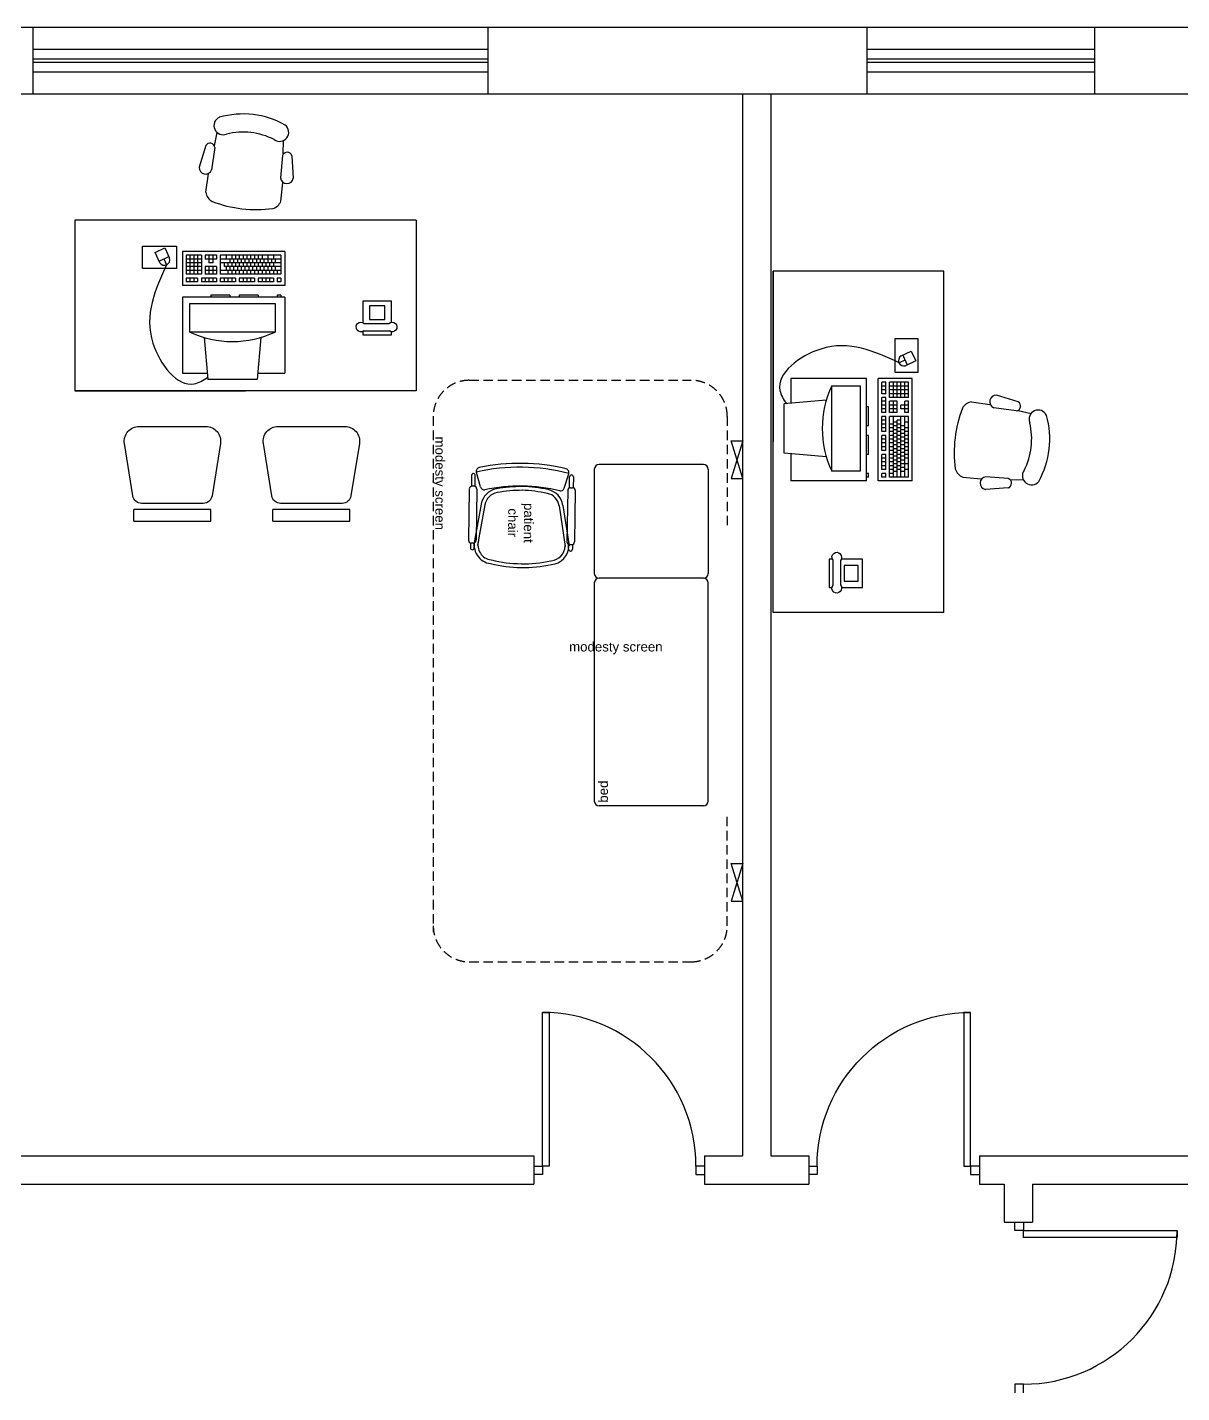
# Model space of a CAD drawing. Extents: x -211487 to 129179, y -113885 to 115281.
# Drawn here: x -14112 to -8025, y -90714 to -83515 of the extents above; entities that cross this region are included whole.
import ezdxf

# ---------------------------------------------------------------- set-up
doc = ezdxf.new("R2010")
doc.units = 0
doc.linetypes.add('HIDDEN', pattern=[0.375, 0.25, -0.125])
doc.layers.get('0').update_dxf_attribs({"linetype": 'CONTINUOUS'})
for name, color, linetype in [('00 Furniture and Equp', 7, 'CONTINUOUS'), ('00 Furniture Txt', 7, 'CONTINUOUS'), ('02 BedScreensOFF', 7, 'CONTINUOUS'), ('BLD-PART', 7, 'CONTINUOUS'), ('BLD-STRUCT', 7, 'CONTINUOUS'), ('DOOR', 7, 'CONTINUOUS')]:
    doc.layers.add(name, color=color, linetype=linetype)
doc.styles.add('Notes_1-50', font='stylu.ttf', dxfattribs={"height": 90})

# ---------------------------------------------------------------- blocks, each defined once
blk = doc.blocks.new('DOORX')
for p, q in [((0.05, 0), (0.05, 0.9)), ((0.05, 0.9), (0.09, 0.9)), ((0.09, 0.9), (0.09, 0)), ((0, 0), (0.05, 0)), ((0.09, 0), (0.05, 0)), ((0.05, 0), (0.05, -0.05)), ((0.05, -0.05), (0, -0.05)), ((0.95, 0), (0.95, -0.05)), ((1, 0), (0.95, 0)), ((0.95, -0.05), (1, -0.05))]:
    blk.add_line(p, q)
blk.add_arc((0.05, 0), 0.9, 0, 90)
blk = doc.blocks.new('STANDARD')
blk.add_blockref('DOORX', (0.5366, 0.2561))
blk = doc.blocks.new('A$C0AF847DA')
at = {"linetype": 'Continuous'}
for p, q in [((575, 1800), (25, 1800)), ((0, 1775), (0, 1225)), ((600, 1775), (600, 1225)), ((0, 1175), (0, 25)), ((575, 1200), (25, 1200)), ((600, 25), (600, 1175)), ((575, 0), (25, 0))]:
    blk.add_line(p, q, dxfattribs=at)
for centre, start, end in [((25, 1775), 90, 180), ((575, 1775), 0, 90), ((25, 1225), 180, 270), ((575, 1225), 270, 0), ((25, 1175), 90, 180), ((575, 1175), 0, 90), ((25, 25), 180, 270), ((575, 25), 270, 0)]:
    blk.add_arc(centre, 25, start, end, dxfattribs=at)
blk = doc.blocks.new('COMPUTER')
for p, q in [((180.452, 126.2616), (180.452, 126.6616)), ((180.5953, 126.6616), (180.452, 126.6616)), ((180.5788, 126.4742), (180.5983, 126.6957)), ((180.5983, 126.6957), (180.8583, 126.6957)), ((180.8778, 126.4742), (180.8583, 126.6957)), ((180.992, 126.6616), (180.8613, 126.6616)), ((180.992, 126.2616), (180.992, 126.6616)), ((180.5033, 126.2957), (180.5033, 126.4457)), ((180.5033, 126.4457), (180.9533, 126.4457)), ((180.9533, 126.4457), (180.9533, 126.2957)), ((180.9533, 126.2957), (180.5033, 126.2957)), ((180.452, 126.2616), (180.992, 126.2616)), ((180.472, 126.2516), (180.472, 126.2616)), ((180.472, 126.2516), (180.492, 126.2516)), ((180.492, 126.2516), (180.492, 126.2616)), ((180.592, 126.2516), (180.592, 126.2616)), ((180.592, 126.2516), (180.692, 126.2516)), ((180.692, 126.2516), (180.692, 126.2616)), ((180.742, 126.2516), (180.742, 126.2616)), ((180.742, 126.2516), (180.842, 126.2516)), ((180.842, 126.2516), (180.842, 126.2616)), ((180.452, 126.0206), (180.452, 126.2006)), ((180.452, 126.2006), (180.992, 126.2006)), ((180.472, 126.1606), (180.472, 126.1806)), ((180.472, 126.1806), (180.492, 126.1806)), ((180.472, 126.1606), (180.492, 126.1606)), ((180.472, 126.1206), (180.472, 126.1406)), ((180.472, 126.1406), (180.792, 126.1406)), ((180.492, 126.1606), (180.492, 126.1806)), ((180.492, 126.1206), (180.492, 126.1406)), ((180.512, 126.1806), (180.592, 126.1806)), ((180.512, 126.1606), (180.512, 126.1806)), ((180.512, 126.1606), (180.592, 126.1606)), ((180.512, 126.1206), (180.512, 126.1406)), ((180.532, 126.1606), (180.532, 126.1806)), ((180.532, 126.1206), (180.532, 126.1406)), ((180.552, 126.1606), (180.552, 126.1806)), ((180.552, 126.1206), (180.552, 126.1406)), ((180.572, 126.1606), (180.572, 126.1806)), ((180.572, 126.1206), (180.572, 126.1406)), ((180.592, 126.1606), (180.592, 126.1806)), ((180.592, 126.1206), (180.592, 126.1406)), ((180.612, 126.1806), (180.692, 126.1806)), ((180.612, 126.1606), (180.612, 126.1806)), ((180.612, 126.1606), (180.692, 126.1606)), ((180.612, 126.1206), (180.612, 126.1406)), ((180.632, 126.1606), (180.632, 126.1806)), ((180.632, 126.1206), (180.632, 126.1406)), ((180.652, 126.1606), (180.652, 126.1806)), ((180.652, 126.1206), (180.652, 126.1406)), ((180.672, 126.1606), (180.672, 126.1806)), ((180.672, 126.1206), (180.672, 126.1406)), ((180.692, 126.1606), (180.692, 126.1806)), ((180.692, 126.1206), (180.692, 126.1406)), ((180.712, 126.1806), (180.792, 126.1806)), ((180.712, 126.1606), (180.712, 126.1806)), ((180.712, 126.1606), (180.792, 126.1606)), ((180.712, 126.1206), (180.712, 126.1406)), ((180.732, 126.1606), (180.732, 126.1806)), ((180.732, 126.1206), (180.732, 126.1406)), ((180.752, 126.1606), (180.752, 126.1806)), ((180.752, 126.1206), (180.752, 126.1406)), ((180.772, 126.1606), (180.772, 126.1806)), ((180.792, 126.1606), (180.792, 126.1806)), ((180.792, 126.1206), (180.792, 126.1406)), ((180.812, 126.1806), (180.892, 126.1806)), ((180.812, 126.1606), (180.812, 126.1806)), ((180.812, 126.1606), (180.892, 126.1606)), ((180.812, 126.1406), (180.872, 126.1406)), ((180.812, 126.1206), (180.812, 126.1406)), ((180.832, 126.1606), (180.832, 126.1806)), ((180.832, 126.1206), (180.832, 126.1406)), ((180.852, 126.1606), (180.852, 126.1806)), ((180.852, 126.1206), (180.852, 126.1406)), ((180.872, 126.1606), (180.872, 126.1806)), ((180.872, 126.1206), (180.872, 126.1406)), ((180.892, 126.1606), (180.892, 126.1806)), ((180.892, 126.1406), (180.972, 126.1406)), ((180.892, 126.0406), (180.892, 126.1406)), ((180.912, 126.1806), (180.972, 126.1806)), ((180.912, 126.1606), (180.912, 126.1806)), ((180.912, 126.1606), (180.972, 126.1606)), ((180.912, 126.0406), (180.912, 126.1406)), ((180.932, 126.1606), (180.932, 126.1806)), ((180.932, 126.0406), (180.932, 126.1406)), ((180.952, 126.1606), (180.952, 126.1806)), ((180.952, 126.0406), (180.952, 126.1406)), ((180.972, 126.1606), (180.972, 126.1806)), ((180.972, 126.0406), (180.972, 126.1406)), ((180.992, 126.0206), (180.992, 126.2006)), ((180.472, 126.0406), (180.472, 126.1206)), ((180.472, 126.1206), (180.792, 126.1206)), ((180.472, 126.1006), (180.772, 126.1006)), ((180.472, 126.0806), (180.792, 126.0806)), ((180.472, 126.0606), (180.792, 126.0606)), ((180.502, 126.1006), (180.502, 126.1206)), ((180.502, 126.0606), (180.502, 126.0806)), ((180.512, 126.0806), (180.512, 126.1006)), ((180.512, 126.0406), (180.512, 126.0606)), ((180.522, 126.1006), (180.522, 126.1206)), ((180.522, 126.0606), (180.522, 126.0806)), ((180.532, 126.0806), (180.532, 126.1006)), ((180.542, 126.1006), (180.542, 126.1206)), ((180.542, 126.0606), (180.542, 126.0806)), ((180.542, 126.0406), (180.542, 126.0606)), ((180.552, 126.0806), (180.552, 126.1006)), ((180.562, 126.1006), (180.562, 126.1206)), ((180.562, 126.0606), (180.562, 126.0806)), ((180.572, 126.0806), (180.572, 126.1006)), ((180.572, 126.0406), (180.572, 126.0606)), ((180.582, 126.1006), (180.582, 126.1206)), ((180.582, 126.0606), (180.582, 126.0806)), ((180.592, 126.0806), (180.592, 126.1006)), ((180.592, 126.0406), (180.592, 126.0606)), ((180.602, 126.1006), (180.602, 126.1206)), ((180.602, 126.0606), (180.602, 126.0806)), ((180.612, 126.0806), (180.612, 126.1006)), ((180.612, 126.0406), (180.612, 126.0606)), ((180.622, 126.1006), (180.622, 126.1206)), ((180.622, 126.0606), (180.622, 126.0806)), ((180.632, 126.0806), (180.632, 126.1006)), ((180.632, 126.0406), (180.632, 126.0606)), ((180.642, 126.1006), (180.642, 126.1206)), ((180.642, 126.0606), (180.642, 126.0806)), ((180.652, 126.0806), (180.652, 126.1006)), ((180.652, 126.0406), (180.652, 126.0606)), ((180.662, 126.1006), (180.662, 126.1206)), ((180.662, 126.0606), (180.662, 126.0806)), ((180.672, 126.0806), (180.672, 126.1006)), ((180.672, 126.0406), (180.672, 126.0606)), ((180.682, 126.1006), (180.682, 126.1206)), ((180.682, 126.0606), (180.682, 126.0806)), ((180.692, 126.0806), (180.692, 126.1006)), ((180.692, 126.0406), (180.692, 126.0606)), ((180.702, 126.1006), (180.702, 126.1206)), ((180.702, 126.0606), (180.702, 126.0806)), ((180.712, 126.0806), (180.712, 126.1006)), ((180.712, 126.0406), (180.712, 126.0606)), ((180.722, 126.1006), (180.722, 126.1206)), ((180.722, 126.0606), (180.722, 126.0806)), ((180.732, 126.0806), (180.732, 126.1006)), ((180.732, 126.0406), (180.732, 126.0606)), ((180.742, 126.1006), (180.742, 126.1206)), ((180.742, 126.0606), (180.742, 126.0806)), ((180.752, 126.0806), (180.752, 126.1006)), ((180.762, 126.1006), (180.762, 126.1206)), ((180.762, 126.0406), (180.762, 126.0606)), ((180.772, 126.0806), (180.772, 126.1006)), ((180.792, 126.0606), (180.792, 126.1206)), ((180.792, 126.0406), (180.792, 126.0606)), ((180.812, 126.1006), (180.812, 126.1206)), ((180.812, 126.1206), (180.872, 126.1206)), ((180.812, 126.1006), (180.872, 126.1006)), ((180.812, 126.0606), (180.872, 126.0606)), ((180.812, 126.0406), (180.812, 126.0606)), ((180.832, 126.1006), (180.832, 126.1206)), ((180.832, 126.0806), (180.852, 126.0806)), ((180.832, 126.0406), (180.832, 126.0806)), ((180.852, 126.1006), (180.852, 126.1206)), ((180.852, 126.0406), (180.852, 126.0806)), ((180.872, 126.1006), (180.872, 126.1206)), ((180.872, 126.0406), (180.872, 126.0606)), ((180.892, 126.1206), (180.972, 126.1206)), ((180.892, 126.1006), (180.972, 126.1006)), ((180.892, 126.0806), (180.972, 126.0806)), ((180.892, 126.0606), (180.972, 126.0606)), ((181.1151, 126.0713), (181.0638, 126.0473)), ((181.0894, 126.0593), (181.075, 126.0902)), ((181.1109, 126.0801), (181.1362, 126.026)), ((180.452, 126.0206), (180.992, 126.0206)), ((180.472, 126.0406), (180.792, 126.0406)), ((180.812, 126.0406), (180.872, 126.0406)), ((180.892, 126.0406), (180.972, 126.0406)), ((181.085, 126.002), (181.0597, 126.0562)), ((181.1362, 126.026), (181.085, 126.002))]:
    blk.add_line(p, q)
blk.add_lwpolyline([(181.0231, 126.1103), (181.2022, 126.1103), (181.2022, 125.9922), (181.0231, 125.9922)], close=True)
for centre, radius, start, end in [((180.7283, 125.9644), 0.5312, 64.94238, 115.05762), ((181.0868, 126.065), 0.0285, 32.10795, 198.0088)]:
    blk.add_arc(centre, radius, start, end)
blk.add_open_spline([(181.075, 126.0902), (181.1352, 126.2208), (181.2393, 126.4468), (180.9963, 126.7684), (180.8825, 126.6998), (180.8593, 126.6843)], degree=3, knots=[0, 0, 0, 0, 0.4194754, 0.7261337, 0.8047403, 0.8047403, 0.8047403, 0.8047403])
blk = doc.blocks.new('SWIVEL-CHAIR')
for p, q in [((-0.3082, 0.2287), (-0.1909, 0.2501)), ((-0.3134, 0.1828), (-0.3833, 0.1761)), ((-0.3039, 0.1796), (-0.1847, 0.1831)), ((-0.064, 0.1995), (-0.1614, 0.1972)), ((-0.3134, -0.1828), (-0.3833, -0.1761)), ((-0.3039, -0.1796), (-0.1847, -0.1831)), ((-0.064, -0.1995), (-0.1614, -0.1972)), ((-0.3082, -0.2287), (-0.1909, -0.2501))]:
    blk.add_line(p, q)
for centre, radius, start, end in [((-0.2985, 0.2048), 0.0258, 112.22348, 257.71731), ((-0.193, 0.2161), 0.0341, 284.00681, 86.48678), ((-0.047, 0), 0.453, 157.26107, 202.73893), ((-0.4237, 0.1502), 0.048, 330.31748, 148.73497), ((-0.0803, 0.1365), 0.0651, 22.4327, 75.4917), ((-0.6558, 0), 0.6558, 345.75795, 14.24205), ((-0.0401, 0), 0.3645, 159.71341, 200.28659), ((-0.4237, -0.1502), 0.048, 211.26503, 29.68252), ((-0.2985, -0.2048), 0.0258, 102.28269, 247.77652), ((-0.193, -0.2161), 0.0341, 273.51322, 75.99319), ((-0.0803, -0.1365), 0.0651, 284.5083, 337.5673)]:
    blk.add_arc(centre, radius, start, end)
blk = doc.blocks.new('PHONE2')
for p, q in [((731.4647, 499.332), (731.6146, 499.332)), ((731.4647, 499.3142), (731.4647, 499.332)), ((731.4647, 499.1547), (731.4647, 499.2676)), ((731.4687, 499.312), (731.6036, 499.312)), ((731.4713, 499.272), (731.601, 499.272)), ((731.6146, 499.332), (731.6146, 499.3157)), ((731.6146, 499.2661), (731.6146, 499.1547)), ((731.6146, 499.1547), (731.4647, 499.1547))]:
    blk.add_line(p, q)
blk.add_lwpolyline([(731.4985, 499.2521), (731.5806, 499.2521), (731.5806, 499.179), (731.4985, 499.179)], close=True)
for centre, start, end in [((731.4541, 499.2909), 55.29695, 312.206), ((731.6182, 499.2909), 227.794, 124.70305)]:
    blk.add_arc(centre, 0.0256, start, end)
blk = doc.blocks.new('SECRETRY')
for p, q in [((-0.0905, 0.253), (-0.3668, 0.2087)), ((-0.5, 0.2031), (-0.4375, 0.2031)), ((-0.5, -0.2031), (-0.5, 0.2031)), ((-0.4375, 0.2031), (-0.4375, -0.2031)), ((-0.4062, 0.1624), (-0.4062, -0.1624)), ((0, -0.1759), (0, 0.1759)), ((-0.5, -0.2031), (-0.4375, -0.2031)), ((-0.3668, -0.2087), (-0.0905, -0.253))]:
    blk.add_line(p, q)
for centre, radius, start, end in [((-0.0781, 0.1759), 0.0781, 0, 99.11023), ((-0.3594, 0.1624), 0.0469, 99.11023, 180), ((-0.3594, -0.1624), 0.0469, 180, 260.88977), ((-0.0781, -0.1759), 0.0781, 260.88977, 0)]:
    blk.add_arc(centre, radius, start, end)

msp = doc.modelspace()

# ---------------------------------------------------------------- linework, layer by layer
for p, q in [((-13861.2, -84530.8), (-13861.2, -85430.8)), ((-12061.2, -84530.8), (-13861.2, -84530.8)), ((-12061.2, -84530.8), (-12061.2, -85430.8)), ((-13861.2, -85430.8), (-12961.2, -85430.8)), ((-12061.2, -85430.8), (-13861.2, -85430.8)), ((-12061.2, -85430.8), (-13861.2, -85430.8)), ((-12061.2, -85430.8), (-12961.2, -85430.8))]:
    msp.add_line(p, q)
at = {"layer": '00 Furniture and Equp'}
for p, q in [((-11769.7, -85877.3), (-11770.6, -85934.8)), ((-11759.6, -85867.5), (-11759.6, -85867.5)), ((-11750.6, -85935.8), (-11749.8, -85877.6)), ((-11722.8, -85938.5), (-11744.4, -85861.3)), ((-11281, -85944.8), (-11257.1, -85868.3)), ((-11253.2, -85943.3), (-11252.4, -85885.1)), ((-11242.2, -85875.2), (-11242.2, -85875.2)), ((-11232.4, -85885.4), (-11233.2, -85942.9)), ((-11781.8, -85949.1), (-11785.9, -86219.1)), ((-11756.6, -85934.5), (-11766.6, -85934.3)), ((-11741.8, -85949.7), (-11745.9, -86219.7)), ((-11262.5, -85956.9), (-11266.5, -86226.9)), ((-11247.3, -85942.2), (-11237.3, -85942.3)), ((-11222.5, -85957.5), (-11226.5, -86227.5)), ((-11718.9, -86028.9), (-11757.4, -86242)), ((-11699.2, -86032.5), (-11737.7, -86245.5)), ((-11307.6, -86038.4), (-11275.5, -86252.5)), ((-11287.8, -86035.4), (-11255.8, -86249.5)), ((-11775.1, -86233.7), (-11775.5, -86258.8)), ((-11761.1, -86234.5), (-11771.1, -86234.3)), ((-11755.5, -86259.1), (-11755.1, -86233.3)), ((-11258.1, -86266.6), (-11257.7, -86240.8)), ((-11251.8, -86242.1), (-11241.8, -86242.3)), ((-11237.7, -86241.8), (-11238.1, -86266.9)), ((-11765.7, -86269), (-11765.7, -86269)), ((-11248.3, -86276.8), (-11248.3, -86276.8))]:
    msp.add_line(p, q, dxfattribs=at)
for centre, radius, start, end in [((-11514.8, -86852.2), 1038.3, 76.44394, 101.92128), ((-11759.8, -85877.4), 10, 89.13659, 179.13659), ((-11759.8, -85877.4), 10, 359.13659, 89.13659), ((-11725.2, -85855.9), 20, 101.92128, 195.65981), ((-11514.8, -86852.2), 1018.3, 75.3186, 103.04662), ((-11276.2, -85862.3), 20, 342.61337, 76.44394), ((-11242.4, -85885.2), 10, 89.13659, 179.13659), ((-11242.4, -85885.2), 10, 359.13659, 89.13659), ((-11766.8, -85949.3), 15, 89.13659, 179.13659), ((-11756.8, -85949.5), 15, 359.13659, 89.13659), ((-11703.5, -85933.1), 20, 195.65981, 281.60202), ((-11620.5, -86046.7), 100, 100.30573, 169.76707), ((-11514.8, -86852.2), 918.3, 76.77109, 101.60202), ((-11502.1, -86697.6), 761.5, 89.98122, 100.30573), ((-11502.1, -86697.6), 741.5, 89.98122, 100.30573), ((-11524.6, -86697.2), 741.5, 77.96745, 88.29196), ((-11524.6, -86697.2), 761.5, 77.96745, 88.29196), ((-11386.7, -86050.2), 100, 8.50611, 77.96745), ((-11300.1, -85938.8), 20, 256.77109, 342.61337), ((-11247.5, -85957.2), 15, 89.13659, 179.13659), ((-11237.5, -85957.3), 15, 359.13659, 89.13659), ((-11620.5, -86046.7), 80, 100.30573, 169.76707), ((-11386.7, -86050.2), 80, 8.50611, 77.96745), ((-11770.9, -86219.3), 15, 179.13659, 269.13659), ((-11760.9, -86219.5), 15, 269.13659, 359.13659), ((-11656.5, -86243.4), 100, 163.8741, 262.67402), ((-11656.5, -86243.4), 80, 163.8741, 262.67402), ((-11251.5, -86227.1), 15, 179.13659, 269.13659), ((-11241.5, -86227.3), 15, 269.13659, 359.13659), ((-11765.5, -86259), 10, 179.13659, 269.13659), ((-11765.5, -86259), 10, 269.13659, 359.13659), ((-11356.6, -86247.9), 80, 274.95433, 359.13659), ((-11356.6, -86247.9), 100, 274.95433, 359.13659), ((-11248.1, -86266.8), 10, 179.13659, 269.13659), ((-11248.1, -86266.8), 10, 269.13659, 359.13659), ((-11497.8, -85645.1), 718.3, 256.18773, 282.04252), ((-11497.8, -85645.1), 698.3, 256.18773, 282.04252)]:
    msp.add_arc(centre, radius, start, end, dxfattribs=at)
at = {"layer": '02 BedScreensOFF', "ltscale": 10}
for p, q in [((-10179.6, -84799.9), (-10179.6, -85699.9)), ((-10179.6, -86599.9), (-10179.6, -84799.9)), ((-9279.6, -84799.9), (-10179.6, -84799.9)), ((-10179.6, -86599.9), (-10179.6, -84799.9)), ((-9279.6, -86599.9), (-9279.6, -84799.9)), ((-10179.6, -86599.9), (-10179.6, -85699.9)), ((-9279.6, -86599.9), (-10179.6, -86599.9))]:
    msp.add_line(p, q, dxfattribs=at)
at = {"layer": '02 BedScreensOFF', "color": 157, "linetype": 'HIDDEN', "ltscale": 200}
for p, q in [((-11781.8, -85375.9), (-10611.2, -85376)), ((-11971.8, -85565.9), (-11971.8, -88285)), ((-10421.2, -85566), (-10421.2, -86140.3)), ((-10421.2, -88251.9), (-10421.2, -87677.6)), ((-11781.8, -88442.1), (-10611.2, -88441.9))]:
    msp.add_line(p, q, dxfattribs=at)
at = {"layer": '02 BedScreensOFF', "color": 157}
for p, q in [((-10400.2, -85695.3), (-10339.8, -85695.3)), ((-10339.8, -85894.1), (-10400.2, -85695.3)), ((-10339.8, -85695.3), (-10400.2, -85894.1)), ((-10400.2, -85894.1), (-10339.8, -85894.1)), ((-10400.2, -87923.8), (-10339.8, -87923.8)), ((-10339.8, -87923.8), (-10400.2, -88122.6)), ((-10339.8, -88122.6), (-10400.2, -87923.8)), ((-10400.2, -88122.6), (-10339.8, -88122.6))]:
    msp.add_line(p, q, dxfattribs=at)
at = {"layer": '02 BedScreensOFF', "color": 157, "linetype": 'HIDDEN', "ltscale": 200}
for centre, start, end in [((-11781.8, -85565.9), 90, 180), ((-10611.2, -85566), 0, 90), ((-11781.8, -88252.1), 180, 270), ((-10611.2, -88251.9), 270, 0)]:
    msp.add_arc(centre, 190, start, end, dxfattribs=at)
at = {"layer": 'BLD-PART'}
for p, q in [((-10341.3, -83864.7), (-10341.3, -84364.7)), ((-10191.3, -83864.7), (-10191.3, -84364.7)), ((-10341.3, -84364.7), (-10341.3, -89464.7)), ((-10191.3, -84364.7), (-10191.3, -89464.7)), ((-16027.2, -89464.7), (-11441.3, -89464.7)), ((-11441.3, -89464.7), (-11441.3, -89614.7)), ((-10541.3, -89464.7), (-10541.3, -89614.7)), ((-10541.3, -89464.7), (-10341.3, -89464.7)), ((-10191.3, -89464.7), (-9991.3, -89464.7)), ((-9991.3, -89464.7), (-9991.3, -89614.7)), ((-9091.3, -89464.7), (-9091.3, -89614.7)), ((-9091.3, -89464.7), (-7191.3, -89464.7)), ((-16027.2, -89614.7), (-11441.3, -89614.7)), ((-10541.3, -89614.7), (-9991.3, -89614.7)), ((-9091.3, -89614.7), (-8960.9, -89614.7)), ((-8960.9, -89614.7), (-8960.9, -89814.7)), ((-8810.9, -89614.7), (-8810.9, -89814.7)), ((-8810.9, -89614.7), (-7041.3, -89614.7)), ((-8960.9, -89814.7), (-8810.9, -89814.7))]:
    msp.add_line(p, q, dxfattribs=at)
at = {"layer": 'BLD-STRUCT'}
for p, q in [((-71791.3, -83514.7), (-3741.3, -83514.7)), ((-14083.6, -83514.7), (-14083.6, -83864.7)), ((-11683.6, -83514.7), (-11683.6, -83864.7)), ((-9684.7, -83514.7), (-9684.7, -83864.7)), ((-8484.7, -83514.7), (-8484.7, -83864.7)), ((-26191.3, -83864.7), (-5241.3, -83864.7))]:
    msp.add_line(p, q, dxfattribs=at)
at = {"layer": 'DOOR'}
for p, q in [((-14083.6, -83630.7), (-11683.6, -83630.7)), ((-9684.7, -83630.7), (-8484.7, -83630.7)), ((-14083.6, -83680.7), (-11683.6, -83680.7)), ((-14083.6, -83698.7), (-11683.6, -83698.7)), ((-9684.7, -83680.7), (-8484.7, -83680.7)), ((-9684.7, -83698.7), (-8484.7, -83698.7)), ((-14083.6, -83748.7), (-11683.6, -83748.7)), ((-9684.7, -83748.7), (-8484.7, -83748.7))]:
    msp.add_line(p, q, dxfattribs=at)

# ---------------------------------------------------------------- block references
for name, p, xscale, yscale, zscale, rotation in [('SWIVEL-CHAIR', (-12980.3, -84471.4), 999.999999999999, 999.999999999999, 999.999999999999, 263.3231267919618), ('COMPUTER', (167697.4, 41323.9), 1000, 1000, 1000, 180), ('PHONE2', (-743806.9, 414196.1), -1000, 1000, 1000, 180), ('SECRETRY', (-13347, -85618.8), -1000, 1000, 1000, 270), ('SECRETRY', (-12614.2, -85618.8), -1000, 1000, 1000, 270)]:
    msp.add_blockref(name, p, dxfattribs=dict(xscale=xscale, yscale=yscale, zscale=zscale, rotation=rotation))
at = {"layer": '02 BedScreensOFF', "ltscale": 10}
for name, p, xscale, yscale, zscale, rotation in [('COMPUTER', (116575.1, -266358.5), 1000, 1000, 1000, 89.99999999999999), ('SWIVEL-CHAIR', (-9220.2, -85680.8), 999.999999999999, 999.999999999999, 999.999999999999, 173.3231267919618), ('PHONE2', (489447.3, 645145.8), -1000, 1000, 1000, 90)]:
    msp.add_blockref(name, p, dxfattribs=dict(at, xscale=xscale, yscale=yscale, zscale=zscale, rotation=rotation))
at = {"layer": '02 BedScreensOFF'}
msp.add_blockref('A$C0AF847DA', (-11122.4, -87619.7), dxfattribs=at)
at = {"layer": 'DOOR', "yscale": 900, "zscale": 900}
for p, xscale in [((-11924.3, -89749.5), 900), ((-8609.9, -89749.5), -900)]:
    msp.add_blockref('Standard', p, dxfattribs=dict(at, xscale=xscale))
at = {"layer": 'DOOR', "xscale": 900, "yscale": 900, "zscale": 900, "rotation": 270}
msp.add_blockref('Standard', (-9089.9, -89331), dxfattribs=at)

# ---------------------------------------------------------------- texts
at = {"layer": '00 Furniture Txt', "ltscale": 10, "insert": (-11440.7, -85828), "char_height": 50, "width": 600, "attachment_point": 1, "rotation": 269.45458, "style": 'Notes_1-50'}
msp.add_mtext('\\pxqc;{\\fArial|b0|i0|c0|p34;\\C157;patient \\Pchair}', dxfattribs=at)
at = {"layer": '02 BedScreensOFF', "ltscale": 10, "char_height": 50, "width": 600, "style": 'Notes_1-50'}
for s, insert, attachment_point, rotation in [('\\pxql;{\\fArial|b0|i0|c0|p34;\\C157;modesty screen}', (-11910.7, -86272.4), 3, 270), ('\\pxql;{\\fArial|b0|i0|c0|p34;\\C157;bed}', (-11100.5, -87603.1), 1, 90)]:
    msp.add_mtext(s, dxfattribs=dict(at, insert=insert, attachment_point=attachment_point, rotation=rotation))
at = {"layer": '02 BedScreensOFF', "ltscale": 10, "insert": (-11255.3, -86820.9), "char_height": 50, "width": 600, "attachment_point": 7, "style": 'Notes_1-50'}
msp.add_mtext('\\pxql;{\\fArial|b0|i0|c0|p34;\\C157;modesty screen}', dxfattribs=at)

doc.saveas('drawing.dxf')
